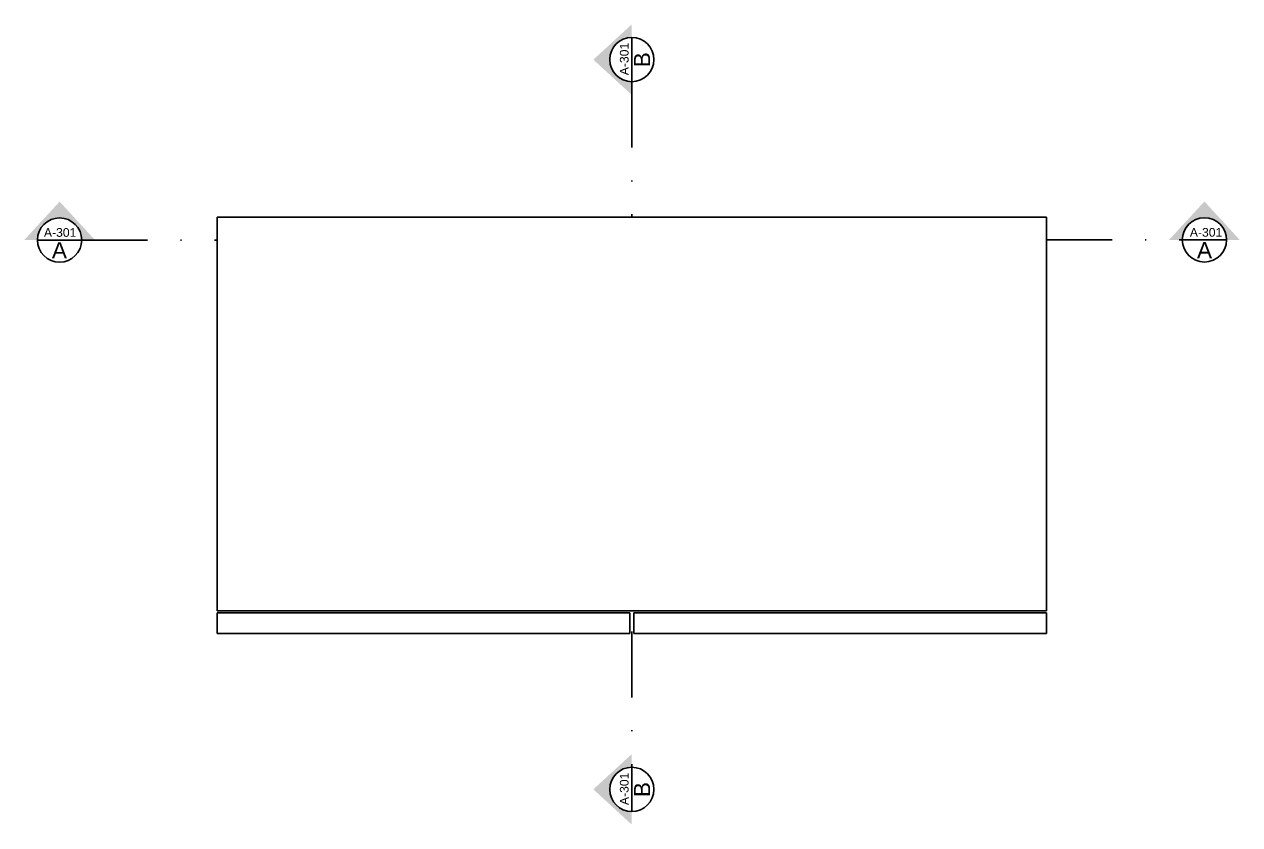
# Model space of a CAD drawing. Header units: millimetres. Extents: x 6386 to 13167, y 3420 to 7732.
# Drawn here: x 6469.8 to 6587.1, y 3808.1 to 3885.3 of the extents above; entities that cross this region are included whole.
import ezdxf
from ezdxf.enums import TextEntityAlignment as Align

# ---------------------------------------------------------------- set-up
doc = ezdxf.new("R2010")
doc.units = ezdxf.units.MM
doc.linetypes.add('CENTERX2', pattern=[4, 2.5, -0.5, 0.5, -0.5])
doc.linetypes.add('TRATTOPUNTO', pattern=[25.4, 12.7, -6.35, 0, -6.35])
for name, color, linetype in [('prospetti', 2, 'Continuous'), ('simboli', 6, 'Continuous'), ('simboli tratteggiati', 1, 'Continuous')]:
    doc.layers.add(name, color=color, linetype=linetype)
doc.styles.add('ARIAL', font='arial.ttf')

# ---------------------------------------------------------------- blocks, each defined once
blk = doc.blocks.new('section plan')
h = blk.add_hatch(color=256)
h.dxf.hatch_style = 1
h.paths.add_polyline_path([(56.88, 0.31), (46.28, 0.31, -1), (10.72, 0.31), (0.12, 0.31), (28.5, -30.58)])
blk.add_line((46.28, 0.34), (10.72, 0.34))
blk.add_circle((28.5, 0.34), 17.78)
at = {"style": 'ARIAL'}
for tag, height, p in [('A', 13, (28.38, 8.58)), ('A-301', 7, (28.96, -5.66))]:
    blk.add_attdef(tag, text='', height=height, dxfattribs=at).set_placement(p, align=Align.MIDDLE_CENTER)

msp = doc.modelspace()

# ---------------------------------------------------------------- linework, layer by layer
at = {"layer": 'prospetti'}
for p, q in [((6488.43, 3866.72), (6568.43, 3866.72)), ((6488.43, 3828.72), (6488.43, 3866.72)), ((6568.43, 3866.72), (6568.43, 3828.72)), ((6568.43, 3828.72), (6488.43, 3828.72)), ((6488.43, 3828.52), (6488.43, 3826.52)), ((6528.23, 3828.52), (6488.43, 3828.52)), ((6528.23, 3826.52), (6528.23, 3828.52)), ((6528.63, 3826.52), (6528.63, 3828.52)), ((6568.43, 3828.52), (6528.63, 3828.52)), ((6568.43, 3826.52), (6568.43, 3828.52)), ((6488.43, 3826.52), (6528.23, 3826.52)), ((6528.63, 3826.52), (6568.43, 3826.52))]:
    msp.add_line(p, q, dxfattribs=at)
at = {"layer": 'simboli tratteggiati', "linetype": 'TRATTOPUNTO', "ltscale": 0.5}
for p, q in [((6528.43, 3879.79), (6528.43, 3866.72)), ((6475.36, 3864.51), (6488.43, 3864.51)), ((6568.43, 3864.52), (6581.53, 3864.52)), ((6528.43, 3826.72), (6528.43, 3813.62))]:
    msp.add_line(p, q, dxfattribs=at)

# ---------------------------------------------------------------- block references
at = {"layer": 'simboli', "color": 0, "linetype": 'CENTERX2', "ltscale": 5}
ref = msp.add_blockref('section plan', (6528.39, 3878.5), dxfattribs=dict(at, xscale=-0.12, yscale=0.12, zscale=0.12, rotation=270))
ref.add_attrib('A-301', 'A-301', dxfattribs={"layer": '0', "ltscale": 5, "height": 0.84, "rotation": 90, "style": 'ARIAL'}).set_placement((6527.7, 3881.98), align=Align.MIDDLE_CENTER)
ref.add_attrib('A', 'B', dxfattribs={"layer": '0', "ltscale": 5, "height": 1.56, "rotation": 90, "style": 'ARIAL'}).set_placement((6529.42, 3881.91), align=Align.MIDDLE_CENTER)
ref = msp.add_blockref('section plan', (6469.81, 3864.55), dxfattribs=dict(at, xscale=-0.12, yscale=0.12, zscale=0.12, rotation=180))
ref.add_attrib('A-301', 'A-301', dxfattribs={"layer": '0', "ltscale": 5, "height": 0.84, "style": 'ARIAL'}).set_placement((6473.28, 3865.24), align=Align.MIDDLE_CENTER)
ref.add_attrib('A', 'A', dxfattribs={"layer": '0', "ltscale": 5, "height": 1.56, "style": 'ARIAL'}).set_placement((6473.21, 3863.52), align=Align.MIDDLE_CENTER)
ref = msp.add_blockref('section plan', (6587.09, 3864.56), dxfattribs=dict(at, xscale=0.12, yscale=0.12, zscale=0.12, rotation=180))
ref.add_attrib('A-301', 'A-301', dxfattribs={"layer": '0', "ltscale": 5, "height": 0.84, "style": 'ARIAL'}).set_placement((6583.83, 3865.25), align=Align.MIDDLE_CENTER)
ref.add_attrib('A', 'A', dxfattribs={"layer": '0', "ltscale": 5, "height": 1.56, "style": 'ARIAL'}).set_placement((6583.68, 3863.53), align=Align.MIDDLE_CENTER)
ref = msp.add_blockref('section plan', (6528.39, 3808.07), dxfattribs=dict(at, xscale=-0.12, yscale=0.12, zscale=0.12, rotation=270))
ref.add_attrib('A-301', 'A-301', dxfattribs={"layer": '0', "ltscale": 5, "height": 0.84, "rotation": 90, "style": 'ARIAL'}).set_placement((6527.7, 3811.54), align=Align.MIDDLE_CENTER)
ref.add_attrib('A', 'B', dxfattribs={"layer": '0', "ltscale": 5, "height": 1.56, "rotation": 90, "style": 'ARIAL'}).set_placement((6529.42, 3811.47), align=Align.MIDDLE_CENTER)

doc.saveas('drawing.dxf')
